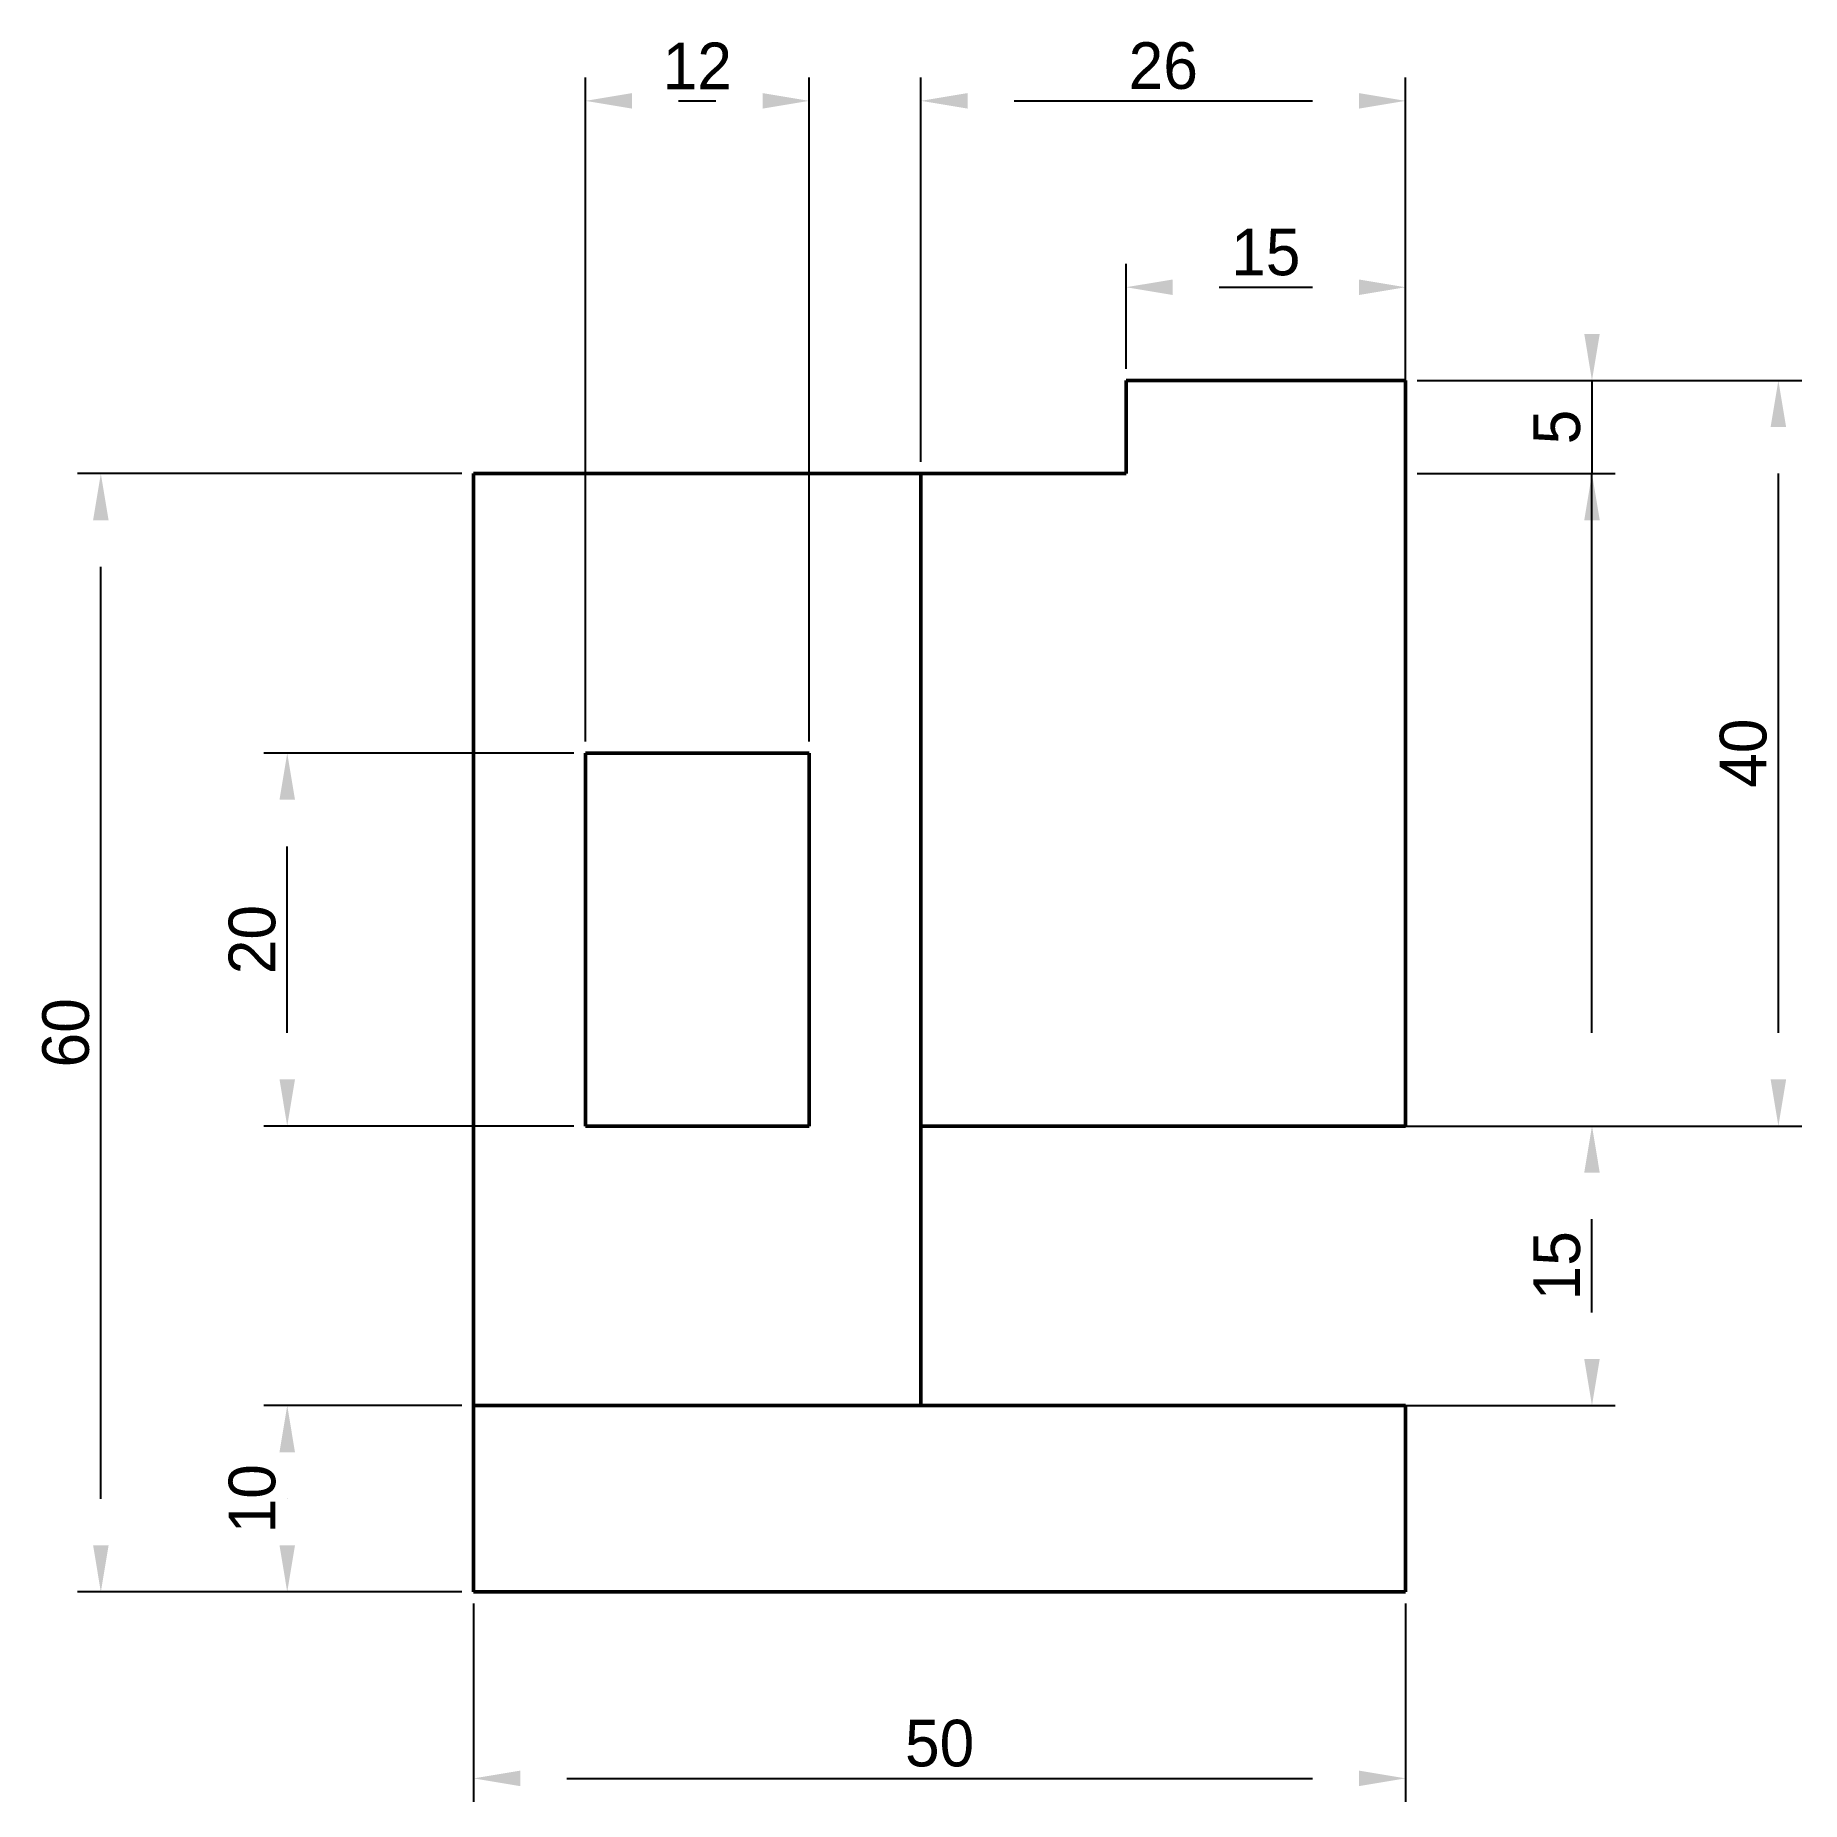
# Model space of a CAD drawing. Extents: x -23.5 to 71.2, y -11.2 to 83.5.
import ezdxf

# ---------------------------------------------------------------- set-up
doc = ezdxf.new("R2010")
doc.units = 0
doc.layers.get('0').update_dxf_attribs({"linetype": 'CONTINUOUS'})
doc.dimstyles.get("Standard").update_dxf_attribs({"dimtxt": 2.5, "dimasz": 2.5, "dimexe": 1.25, "dimexo": 0.625, "dimtad": 0, "dimtoh": 1, "dimzin": 1, "dimdsep": 46, "dimtxsty": 'Standard', "dimtsz": 2.5, "dimcen": 0.09, "dimadec": 0, "dimazin": 0, "dimtfac": 1, "dimtdec": 4, "dimtofl": 0, "dimtmove": 0, "dimatfit": 3, "dimfxl": 1, "dimtolj": 1, "dimtzin": 0, "dimarcsym": 0})

# ---------------------------------------------------------------- blocks, each defined once
blk = doc.blocks.new('*D1')
at = {"color": 0, "linetype": 'ByBlock', "lineweight": -2}
for p, q in [((0, -0.625), (0, -11.25)), ((50, -0.625), (50, -11.25)), ((5, -10), (45, -10))]:
    blk.add_line(p, q, dxfattribs=at)
for points in [[(0, -10), (2.5, -9.584), (2.5, -10.416)], [(50, -10), (47.5, -10.416), (47.5, -9.584)]]:
    blk.add_solid(points, dxfattribs=at)
at = {"color": 0, "linetype": 'CONTINUOUS', "lineweight": -2, "insert": (25, -8.125), "char_height": 2.5, "width": 3.05556, "attachment_point": 5}
blk.add_mtext('50', dxfattribs=at)
blk = doc.blocks.new('*D2')
at = {"color": 0, "linetype": 'ByBlock', "lineweight": -2}
for p, q in [((35, 65.625), (35, 71.25)), ((50, 65.625), (50, 71.25)), ((40, 70), (45, 70))]:
    blk.add_line(p, q, dxfattribs=at)
for points in [[(35, 70), (37.5, 70.416), (37.5, 69.584)], [(50, 70), (47.5, 69.584), (47.5, 70.416)]]:
    blk.add_solid(points, dxfattribs=at)
at = {"color": 0, "linetype": 'CONTINUOUS', "lineweight": -2, "insert": (42.5, 71.875), "char_height": 2.5, "width": 2.5, "attachment_point": 5}
blk.add_mtext('15', dxfattribs=at)
blk = doc.blocks.new('*D3')
at = {"color": 0, "linetype": 'ByBlock', "lineweight": -2}
for p, q in [((24, 60.625), (24, 81.25)), ((50, 60.625), (50, 81.25)), ((29, 80), (45, 80))]:
    blk.add_line(p, q, dxfattribs=at)
for points in [[(24, 80), (26.5, 80.416), (26.5, 79.584)], [(50, 80), (47.5, 79.584), (47.5, 80.416)]]:
    blk.add_solid(points, dxfattribs=at)
at = {"color": 0, "linetype": 'CONTINUOUS', "lineweight": -2, "insert": (37, 81.875), "char_height": 2.5, "width": 3.05556, "attachment_point": 5}
blk.add_mtext('26', dxfattribs=at)
blk = doc.blocks.new('*D4')
at = {"color": 0, "linetype": 'ByBlock', "lineweight": -2}
for p, q in [((6, 45.625), (6, 81.25)), ((18, 45.625), (18, 81.25)), ((11, 80), (13, 80))]:
    blk.add_line(p, q, dxfattribs=at)
for points in [[(6, 80), (8.5, 80.416), (8.5, 79.584)], [(18, 80), (15.5, 79.584), (15.5, 80.416)]]:
    blk.add_solid(points, dxfattribs=at)
at = {"color": 0, "linetype": 'CONTINUOUS', "lineweight": -2, "insert": (12, 81.875), "char_height": 2.5, "width": 2.5, "attachment_point": 5}
blk.add_mtext('12', dxfattribs=at)
blk = doc.blocks.new('*D5')
at = {"color": 0, "linetype": 'ByBlock', "lineweight": -2}
for p, q in [((50.625, 65), (61.25, 65)), ((60, 65), (60, 60)), ((50.625, 60), (61.25, 60))]:
    blk.add_line(p, q, dxfattribs=at)
for points in [[(60, 65), (59.584, 67.5), (60.416, 67.5)], [(60, 60), (60.416, 57.5), (59.584, 57.5)]]:
    blk.add_solid(points, dxfattribs=at)
at = {"color": 0, "linetype": 'CONTINUOUS', "lineweight": -2, "insert": (58.125, 62.5), "char_height": 2.5, "width": 1.11111, "attachment_point": 5, "rotation": 90}
blk.add_mtext('5', dxfattribs=at)
blk = doc.blocks.new('*D6')
at = {"color": 0, "linetype": 'ByBlock', "lineweight": -2}
for p, q in [((-0.625, 10), (-11.25, 10)), ((-10, 5), (-10, 5)), ((-0.625, 0), (-11.25, 0))]:
    blk.add_line(p, q, dxfattribs=at)
for points in [[(-10, 10), (-9.584, 7.5), (-10.416, 7.5)], [(-10, 0), (-10.416, 2.5), (-9.584, 2.5)]]:
    blk.add_solid(points, dxfattribs=at)
at = {"color": 0, "linetype": 'CONTINUOUS', "lineweight": -2, "insert": (-11.875, 5), "char_height": 2.5, "width": 2.5, "attachment_point": 5, "rotation": 90}
blk.add_mtext('10', dxfattribs=at)
blk = doc.blocks.new('*D7')
at = {"color": 0, "linetype": 'ByBlock', "lineweight": -2}
for p, q in [((-0.625, 60), (-21.25, 60)), ((-20, 5), (-20, 55)), ((-0.625, 0), (-21.25, 0))]:
    blk.add_line(p, q, dxfattribs=at)
for points in [[(-20, 60), (-19.584, 57.5), (-20.416, 57.5)], [(-20, 0), (-20.416, 2.5), (-19.584, 2.5)]]:
    blk.add_solid(points, dxfattribs=at)
at = {"color": 0, "linetype": 'CONTINUOUS', "lineweight": -2, "insert": (-21.875, 30), "char_height": 2.5, "width": 3.05556, "attachment_point": 5, "rotation": 90}
blk.add_mtext('60', dxfattribs=at)
blk = doc.blocks.new('*D8')
at = {"color": 0, "linetype": 'ByBlock', "lineweight": -2}
for p, q in [((24.625, 25), (61.25, 25)), ((60, 15), (60, 20)), ((24.625, 10), (61.25, 10))]:
    blk.add_line(p, q, dxfattribs=at)
for points in [[(60, 25), (60.416, 22.5), (59.584, 22.5)], [(60, 10), (59.584, 12.5), (60.416, 12.5)]]:
    blk.add_solid(points, dxfattribs=at)
at = {"color": 0, "linetype": 'CONTINUOUS', "lineweight": -2, "insert": (58.125, 17.5), "char_height": 2.5, "width": 2.5, "attachment_point": 5, "rotation": 90}
blk.add_mtext('15', dxfattribs=at)
blk = doc.blocks.new('*D9')
at = {"color": 0, "linetype": 'ByBlock', "lineweight": -2}
for p, q in [((50.625, 65), (71.25, 65)), ((70, 30), (70, 60)), ((50.625, 25), (71.25, 25))]:
    blk.add_line(p, q, dxfattribs=at)
for points in [[(70, 65), (70.416, 62.5), (69.584, 62.5)], [(70, 25), (69.584, 27.5), (70.416, 27.5)]]:
    blk.add_solid(points, dxfattribs=at)
at = {"color": 0, "linetype": 'CONTINUOUS', "lineweight": -2, "insert": (68.125, 45), "char_height": 2.5, "width": 3.33333, "attachment_point": 5, "rotation": 90}
blk.add_mtext('40', dxfattribs=at)
blk = doc.blocks.new('*D10')
at = {"color": 0, "linetype": 'ByBlock', "lineweight": -2}
for p, q in [((5.375, 45), (-11.25, 45)), ((-10, 30), (-10, 40)), ((5.375, 25), (-11.25, 25))]:
    blk.add_line(p, q, dxfattribs=at)
for points in [[(-10, 45), (-9.584, 42.5), (-10.416, 42.5)], [(-10, 25), (-10.416, 27.5), (-9.584, 27.5)]]:
    blk.add_solid(points, dxfattribs=at)
at = {"color": 0, "linetype": 'CONTINUOUS', "lineweight": -2, "insert": (-11.875, 35), "char_height": 2.5, "width": 3.05556, "attachment_point": 5, "rotation": 90}
blk.add_mtext('20', dxfattribs=at)

msp = doc.modelspace()

# ---------------------------------------------------------------- linework, layer by layer
at = {"linetype": 'CONTINUOUS', "lineweight": 50}
for p, q in [((50, 65), (35, 65)), ((35, 65), (35, 60)), ((50, 25), (50, 65)), ((0, 60), (24, 60)), ((0, 10), (0, 60)), ((24, 60), (24, 10)), ((24, 60), (35, 60)), ((18, 45), (6, 45)), ((6, 45), (6, 25)), ((18, 25), (18, 45)), ((6, 25), (18, 25)), ((50, 25), (24, 25)), ((50, 10), (0, 10)), ((0, 10), (0, 0)), ((50, 0), (50, 10)), ((0, 0), (50, 0))]:
    msp.add_line(p, q, dxfattribs=at)
at = {"color": 0, "linetype": 'CONTINUOUS', "lineweight": 25}
msp.add_line((60, 30), (60, 60), dxfattribs=at)

# ---------------------------------------------------------------- dimensions: what is measured, and where the dimension line sits
for base, p1, p2, picture, middle in [((18, 80), (6, 45), (18, 45), '*D4', (12, 81.875)), ((50, 80), (24, 60), (50, 60), '*D3', (37, 81.875)), ((50, 70), (35, 65), (50, 65), '*D2', (42.5, 71.875)), ((50, -10), (0, 0), (50, 0), '*D1', (25, -8.125))]:
    dim = msp.add_linear_dim(base=base, p1=p1, p2=p2, dimstyle='Standard')
    dim.commit()
    dim.dimension.update_dxf_attribs({"geometry": picture, "text_midpoint": middle})
for base, p1, p2, picture, middle in [((60, 60), (50, 65), (50, 60), '*D5', (58.125, 62.5)), ((70, 65), (50, 25), (50, 65), '*D9', (68.125, 45)), ((-20, 60), (0, 0), (0, 60), '*D7', (-21.875, 30)), ((-10, 45), (6, 25), (6, 45), '*D10', (-11.875, 35)), ((60, 25), (24, 10), (24, 25), '*D8', (58.125, 17.5)), ((-10, 10), (0, 0), (0, 10), '*D6', (-11.875, 5))]:
    dim = msp.add_linear_dim(base=base, p1=p1, p2=p2, angle=90, dimstyle='Standard')
    dim.commit()
    dim.dimension.update_dxf_attribs({"geometry": picture, "text_midpoint": middle})

doc.saveas('drawing.dxf')
